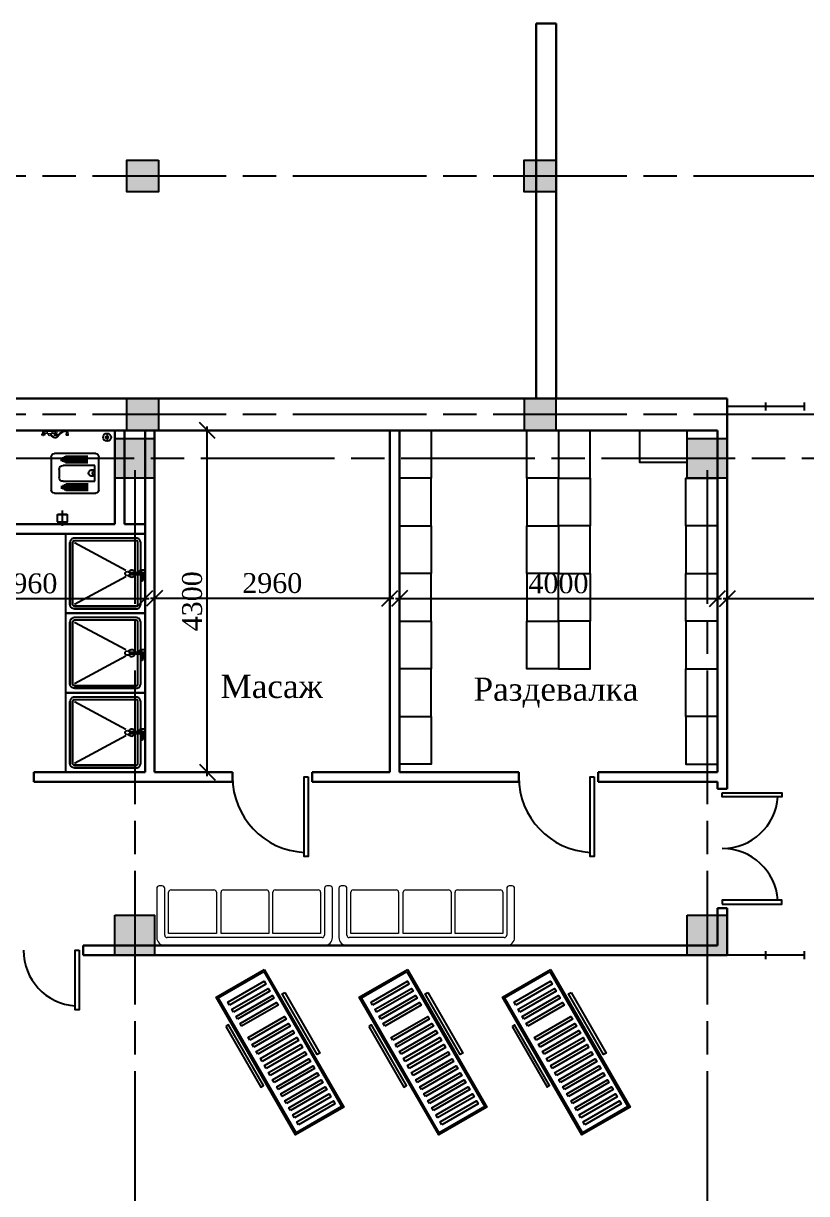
# Model space of a CAD drawing. Header units: inches. Extents: x 2870606 to 3671143, y -733551 to -473558.
# Drawn here: x 3147663 to 3157513, y -618146 to -603425 of the extents above; entities that cross this region are included whole.
import ezdxf

# ---------------------------------------------------------------- set-up
doc = ezdxf.new("R2010")
doc.units = ezdxf.units.IN
doc.header["$MEASUREMENT"] = 0
doc.linetypes.add('ACAD_ISO08W100', pattern=[36, 24, -3, 6, -3])
doc.layers.add('_0', color=7, linetype='Continuous', lineweight=25)
doc.layers.add('ШРИФТ', color=7, linetype='Continuous')
doc.styles.add('GENERATED_STYLE_1', font='times.ttf')
doc.styles.add('J~stule', font='dutch.ttf')
doc.dimstyles.new('J~style', dxfattribs={"dimscale": 100, "dimtxt": 2.5, "dimasz": 2, "dimexe": 0.55, "dimexo": 0.725, "dimtad": 1, "dimdec": 0, "dimdsep": 46, "dimtxsty": 'J~stule', "dimblk": 'OBLIQUE', "dimcen": 2, "dimdle": 0.5, "dimadec": 0, "dimazin": 0, "dimtfac": 1, "dimtdec": 0, "dimtmove": 0, "dimatfit": 3, "dimfxl": 1, "dimarcsym": 0})

# ---------------------------------------------------------------- blocks, each defined once
blk = doc.blocks.new('dgsfxg')
at = {"color": 27, "linetype": 'ByBlock', "lineweight": 5}
for p, q in [((465, 2210), (-155, 2210)), ((-255, 2110), (-255, 100)), ((-155, 1765), (-155, 2080)), ((-125, 2110), (465, 2110)), ((495, 2140), (495, 2180)), ((-105, 1460), (-105, 2060)), ((-105, 2060), (415, 2060)), ((-105, 1460), (-105, 2060)), ((-105, 2060), (415, 2060)), ((445, 2030), (445, 1490)), ((445, 2030), (445, 1490)), ((-155, 455), (-155, 1765)), ((415, 1460), (-105, 1460)), ((415, 1460), (-105, 1460)), ((-105, 800), (-105, 1400)), ((-105, 1400), (415, 1400)), ((445, 1370), (445, 830)), ((415, 800), (-105, 800)), ((-105, 150), (-105, 750)), ((-105, 750), (415, 750)), ((445, 720), (445, 180)), ((-155, 130), (-155, 455)), ((415, 150), (-105, 150)), ((-155, 0), (465, 0)), ((465, 100), (-125, 100)), ((495, 30), (495, 70))]:
    blk.add_line(p, q, dxfattribs=at)
for centre, radius, start, end in [((-155, 2110), 100, 90, 180), ((465, 2180), 30, 0, 90), ((-125, 2080), 30, 90, 180), ((465, 2140), 30, 270, 0), ((415, 2030), 30, 0, 90), ((415, 2030), 30, 0, 90), ((415, 1490), 30, 270, 0), ((415, 1490), 30, 270, 0), ((415, 1370), 30, 0, 90), ((415, 830), 30, 270, 0), ((415, 720), 30, 0, 90), ((415, 180), 30, 270, 0), ((-155, 100), 100, 180, 270), ((-125, 130), 30, 180, 270), ((465, 70), 30, 0, 90), ((465, 30), 30, 270, 0)]:
    blk.add_arc(centre, radius, start, end, dxfattribs=at)
blk = doc.blocks.new('_Oblique')
at = {"color": 0, "linetype": 'ByBlock', "lineweight": -2}
blk.add_line((-0.5, -0.5), (0.5, 0.5), dxfattribs=at)
blk = doc.blocks.new('*D198')
at = {"color": 0, "lineweight": -2, "transparency": 16777216}
for p, q in [((3156513, -610342), (3156513, -610719)), ((3159963, -610342), (3159963, -610719)), ((3160013, -610664), (3156463, -610664))]:
    blk.add_line(p, q, dxfattribs=at)
at = {"layer": 'Defpoints', "color": 0, "lineweight": 35, "transparency": 16777216}
for p in [(3156513, -610270, -24), (3159963, -610270), (3156513, -610664)]:
    blk.add_point(p, dxfattribs=at)
at = {"color": 0, "lineweight": -2, "transparency": 16777216, "xscale": 200, "yscale": 200, "zscale": 200, "rotation": 180}
blk.add_blockref('_Oblique', (3156513, -610664), dxfattribs=at)
at = {"color": 0, "lineweight": -2, "transparency": 16777216, "xscale": 200, "yscale": 200, "zscale": 200}
blk.add_blockref('_Oblique', (3159963, -610664), dxfattribs=at)
at = {"color": 0, "transparency": 16777216, "insert": (3158238, -610472), "char_height": 250, "attachment_point": 5, "style": 'J~stule'}
blk.add_mtext('3450', dxfattribs=at)
blk = doc.blocks.new('*D214')
at = {"color": 0, "lineweight": -2, "transparency": 16777216}
for p, q in [((3149635, -608545), (3150031, -608545)), ((3149976, -612895), (3149976, -608495)), ((3149635, -612845), (3150031, -612845))]:
    blk.add_line(p, q, dxfattribs=at)
at = {"layer": 'Defpoints', "color": 0, "lineweight": 35, "transparency": 16777216}
for p in [(3149562, -608545), (3149976, -608545), (3149562, -612845, -13)]:
    blk.add_point(p, dxfattribs=at)
at = {"color": 0, "lineweight": -2, "transparency": 16777216, "xscale": 200, "yscale": 200, "zscale": 200}
for p, rotation in [((3149976, -608545), 90), ((3149976, -612845), 270)]:
    blk.add_blockref('_Oblique', p, dxfattribs=dict(at, rotation=rotation))
at = {"color": 0, "transparency": 16777216, "insert": (3149786, -610695), "char_height": 250, "attachment_point": 5, "rotation": 90, "style": 'J~stule'}
blk.add_mtext('4300', dxfattribs=at)
blk = doc.blocks.new('hdyer')
for p, q in [((-112316, -307130), (-112316, -308130)), ((-112559, -307591), (-113205, -307244)), ((-112566, -307637), (-112565, -307620)), ((-112559, -307651), (-112566, -307637)), ((-112565, -307620), (-112553, -307607)), ((-112544, -307659), (-112559, -307651)), ((-112553, -307607), (-112536, -307604)), ((-112528, -307656), (-112544, -307659)), ((-112536, -307604), (-112522, -307609)), ((-112516, -307646), (-112528, -307656)), ((-112522, -307609), (-112516, -307618)), ((-112516, -307618), (-112396, -307618)), ((-112388, -307646), (-112516, -307646)), ((-112388, -307618), (-112396, -307618)), ((-112388, -307646), (-112388, -307618)), ((-112388, -307623), (-112388, -307623)), ((-112386, -307623), (-112388, -307623)), ((-112386, -307640), (-112388, -307640)), ((-112366, -307593), (-112386, -307593)), ((-112386, -307593), (-112386, -307613)), ((-112386, -307613), (-112386, -307643)), ((-112386, -307643), (-112366, -307643)), ((-112360, -307720), (-112373, -307643)), ((-112316, -307588), (-112366, -307588)), ((-112366, -307588), (-112366, -307618)), ((-112366, -307618), (-112316, -307618)), ((-112366, -307643), (-112366, -307618)), ((-112355, -307623), (-112366, -307623)), ((-112358, -307640), (-112366, -307640)), ((-112350, -307649), (-112360, -307719)), ((-112359, -307621), (-112358, -307618)), ((-112358, -307623), (-112359, -307621)), ((-112358, -307618), (-112358, -307618)), ((-112354, -307641), (-112358, -307640)), ((-112353, -307668), (-112356, -307640)), ((-112355, -307623), (-112341, -307623)), ((-112351, -307645), (-112354, -307641)), ((-112350, -307649), (-112351, -307645)), ((-112341, -307623), (-112337, -307624)), ((-112336, -307654), (-112341, -307687)), ((-112337, -307624), (-112334, -307628)), ((-112334, -307640), (-112336, -307654)), ((-112334, -307628), (-112333, -307632)), ((-112333, -307632), (-112334, -307640)), ((-112559, -307671), (-113205, -308018)), ((-112358, -307723), (-112360, -307720)), ((-112360, -307720), (-112360, -307720)), ((-112356, -307725), (-112358, -307723)), ((-112353, -307726), (-112356, -307725)), ((-112350, -307725), (-112353, -307726)), ((-112347, -307723), (-112350, -307725)), ((-112346, -307719), (-112347, -307723)), ((-112341, -307687), (-112346, -307719)), ((-113316, -308130), (-112316, -308130))]:
    blk.add_line(p, q)
blk.add_lwpolyline([(-112316, -307130), (-113316, -307130), (-113316, -308130)])
for points in [[(-112427, -307185), (-113205, -307185, 0.414214), (-113260, -307241), (-113260, -308018, 0.141372)], [(-112427, -307218), (-113205, -307218, 0.414214), (-113227, -307241), (-113227, -308018, 0.139565)], [(-112371, -307593), (-112371, -307241, 0.414214), (-112427, -307185)], [(-112405, -307618), (-112405, -307241, 0.414214), (-112427, -307218)], [(-112427, -308074), (-113205, -308074, -0.414214), (-113260, -308018), (-113260, -307241, -0.141372)], [(-112427, -308041), (-113205, -308041, -0.414214), (-113227, -308018), (-113227, -307241, -0.139565)], [(-113205, -308041), (-112427, -308041, 0.414214), (-112405, -308018), (-112405, -307646)], [(-113205, -308074), (-112427, -308074, 0.414214), (-112371, -308018), (-112371, -307651)]]:
    blk.add_lwpolyline(points, format="xyb")
for start, end in [(208.2139, 340.5433), (18.2826, 150.032)]:
    blk.add_arc((-112484, -307631), 43.3, start, end)
blk = doc.blocks.new('*D216')
at = {"color": 0, "lineweight": -2, "transparency": 16777216}
for p, q in [((3146233, -610707), (3146233, -610606)), ((3149193, -610707), (3149193, -610606)), ((3146183, -610661), (3149243, -610661))]:
    blk.add_line(p, q, dxfattribs=at)
at = {"layer": 'Defpoints', "color": 0, "lineweight": 35, "transparency": 16777216}
for p in [(3149193, -610661), (3146233, -610779, -13), (3149193, -610779, -24)]:
    blk.add_point(p, dxfattribs=at)
at = {"color": 0, "lineweight": -2, "transparency": 16777216, "xscale": 200, "yscale": 200, "zscale": 200, "rotation": 180}
blk.add_blockref('_Oblique', (3146233, -610661), dxfattribs=at)
at = {"color": 0, "lineweight": -2, "transparency": 16777216, "xscale": 200, "yscale": 200, "zscale": 200}
blk.add_blockref('_Oblique', (3149193, -610661), dxfattribs=at)
at = {"color": 0, "transparency": 16777216, "insert": (3147713, -610471), "char_height": 250, "attachment_point": 5, "style": 'J~stule'}
blk.add_mtext('2960', dxfattribs=at)
blk = doc.blocks.new('hdyhd')
for p, q in [((732010, 105038), (732010, 105558)), ((732050, 105598), (732470, 105598)), ((732160, 105548), (732360, 105548)), ((732160, 105148), (732160, 105548)), ((732360, 105548), (732360, 105148)), ((732510, 105558), (732510, 105038)), ((732135, 105449), (732035, 105449)), ((732135, 105429), (732035, 105429)), ((732135, 105409), (732035, 105409)), ((732385, 105449), (732485, 105449)), ((732385, 105429), (732485, 105429)), ((732385, 105409), (732485, 105409)), ((732135, 105389), (732035, 105389)), ((732135, 105369), (732035, 105369)), ((732135, 105349), (732035, 105349)), ((732135, 105329), (732035, 105329)), ((732135, 105309), (732035, 105309)), ((732135, 105289), (732035, 105289)), ((732135, 105269), (732035, 105269)), ((732385, 105389), (732485, 105389)), ((732385, 105369), (732485, 105369)), ((732385, 105349), (732485, 105349)), ((732385, 105329), (732485, 105329)), ((732385, 105309), (732485, 105309)), ((732385, 105289), (732485, 105289)), ((732385, 105269), (732485, 105269)), ((732135, 105249), (732035, 105249)), ((732135, 105229), (732035, 105229)), ((732135, 105209), (732035, 105209)), ((732135, 105189), (732035, 105189)), ((732125, 105169), (732045, 105169)), ((732115, 105149), (732055, 105149)), ((732105, 105129), (732065, 105129)), ((732385, 105249), (732485, 105249)), ((732385, 105229), (732485, 105229)), ((732385, 105209), (732485, 105209)), ((732385, 105189), (732485, 105189)), ((732395, 105169), (732475, 105169)), ((732405, 105149), (732465, 105149)), ((732415, 105129), (732455, 105129)), ((732470, 104998), (732050, 104998)), ((732310, 105098), (732210, 105098))]:
    blk.add_line(p, q)
for centre, radius, start, end in [((732050, 105558), 40, 90, 180), ((732264, 105575), 56.7, 208.0725, 331.9275), ((732470, 105558), 40, 0, 90), ((732264, 105508), 40, 147.9101, 32.09), ((732210, 105148), 50, 180, 270), ((732310, 105148), 50, 270, 0), ((732050, 105038), 40, 180, 270), ((732470, 105038), 40, 270, 360)]:
    blk.add_arc(centre, radius, start, end)
blk = doc.blocks.new('*D217')
at = {"color": 0, "lineweight": -2, "transparency": 16777216}
for p, q in [((3149263, -610657), (3152323, -610657)), ((3149313, -610657), (3149313, -610712)), ((3152273, -610657), (3152273, -610712))]:
    blk.add_line(p, q, dxfattribs=at)
at = {"layer": 'Defpoints', "color": 0, "lineweight": 35, "transparency": 16777216}
for p in [(3149313, -610585, -16), (3152273, -610585, -18), (3152273, -610657)]:
    blk.add_point(p, dxfattribs=at)
at = {"color": 0, "lineweight": -2, "transparency": 16777216, "xscale": 200, "yscale": 200, "zscale": 200, "rotation": 180}
blk.add_blockref('_Oblique', (3149313, -610657), dxfattribs=at)
at = {"color": 0, "lineweight": -2, "transparency": 16777216, "xscale": 200, "yscale": 200, "zscale": 200}
blk.add_blockref('_Oblique', (3152273, -610657), dxfattribs=at)
at = {"color": 0, "transparency": 16777216, "insert": (3150793, -610467), "char_height": 250, "attachment_point": 5, "style": 'J~stule'}
blk.add_mtext('2960', dxfattribs=at)
blk = doc.blocks.new('*D218')
at = {"color": 0, "lineweight": -2, "transparency": 16777216}
for p, q in [((3152393, -610266), (3152393, -610715)), ((3156393, -610266), (3156393, -610715)), ((3152343, -610660), (3156443, -610660))]:
    blk.add_line(p, q, dxfattribs=at)
at = {"layer": 'Defpoints', "color": 0, "lineweight": 35, "transparency": 16777216}
for p in [(3152393, -610194, -16), (3156393, -610194, -16), (3156393, -610660)]:
    blk.add_point(p, dxfattribs=at)
at = {"color": 0, "lineweight": -2, "transparency": 16777216, "xscale": 200, "yscale": 200, "zscale": 200, "rotation": 180}
blk.add_blockref('_Oblique', (3152393, -610660), dxfattribs=at)
at = {"color": 0, "lineweight": -2, "transparency": 16777216, "xscale": 200, "yscale": 200, "zscale": 200}
blk.add_blockref('_Oblique', (3156393, -610660), dxfattribs=at)
at = {"color": 0, "transparency": 16777216, "insert": (3154393, -610470), "char_height": 250, "attachment_point": 5, "style": 'J~stule'}
blk.add_mtext('4000', dxfattribs=at)
blk = doc.blocks.new('hrthrth')
at = {"ltscale": 130}
for p, q in [((-596, 17293), (-596, 15293)), ((104, 17293), (-596, 17293)), ((104, 15293), (104, 17293)), ((183, 16913), (183, 16032)), ((-596, 15293), (104, 15293))]:
    blk.add_line(p, q, dxfattribs=at)
for points in [[(-596, 17293), (-596, 15293), (104, 15293), (104, 17293)], [(-576, 17273), (-576, 15313), (84, 15313), (84, 17273)], [(8, 17123), (8, 17163), (-520, 17163), (-520, 17123)], [(8, 17021), (8, 17061), (-520, 17061), (-520, 17021)], [(8, 16919), (8, 16959), (-520, 16959), (-520, 16919)], [(-674, 16913), (-674, 16032), (-636, 16032), (-636, 16913)], [(8, 16817), (8, 16857), (-520, 16857), (-520, 16817)], [(183, 16913), (183, 16032), (145, 16032), (145, 16913)], [(8, 16612), (8, 16652), (-520, 16652), (-520, 16612)], [(8, 16510), (8, 16550), (-520, 16550), (-520, 16510)], [(8, 16408), (8, 16448), (-520, 16448), (-520, 16408)], [(8, 16305), (8, 16345), (-520, 16345), (-520, 16305)], [(8, 16203), (8, 16243), (-520, 16243), (-520, 16203)], [(8, 16101), (8, 16141), (-520, 16141), (-520, 16101)], [(8, 15999), (8, 16039), (-520, 16039), (-520, 15999)], [(8, 15896), (8, 15936), (-520, 15936), (-520, 15896)], [(8, 15794), (8, 15834), (-520, 15834), (-520, 15794)], [(8, 15692), (8, 15732), (-520, 15732), (-520, 15692)], [(8, 15590), (8, 15630), (-520, 15630), (-520, 15590)], [(8, 15487), (8, 15527), (-520, 15527), (-520, 15487)], [(8, 15385), (8, 15425), (-520, 15425), (-520, 15385)]]:
    blk.add_lwpolyline(points, close=True, dxfattribs=at)

msp = doc.modelspace()

# ---------------------------------------------------------------- hatches: boundary and pattern name
h = msp.add_hatch(color=256)
h.dxf.hatch_style = 1
h.paths.add_polyline_path([(3148963.36, -605545.19), (3148963.36, -605145.19), (3149363.36, -605145.19), (3149363.36, -605545.19)])
h = msp.add_hatch(color=256)
h.dxf.hatch_style = 1
h.paths.add_polyline_path([(3153963.36, -605545.19), (3153963.36, -605145.19), (3154363.36, -605145.19), (3154363.36, -605545.19)])
h = msp.add_hatch(color=256)
h.dxf.hatch_style = 1
h.paths.add_polyline_path([(3148963.36, -608545.19), (3148963.36, -608145.19), (3149363.36, -608145.19), (3149363.36, -608545.19)])
h = msp.add_hatch(color=256)
h.dxf.hatch_style = 1
h.paths.add_polyline_path([(3154363.36, -608545.19), (3154363.36, -608145.19), (3153963.36, -608145.19), (3153963.36, -608545.19)])
h = msp.add_hatch(color=256)
h.dxf.hatch_style = 1
h.paths.add_polyline_path([(3148813.37, -609145.19), (3148813.37, -608645.19), (3149313.37, -608645.19), (3149313.37, -609145.19)])
h = msp.add_hatch(color=256)
h.dxf.hatch_style = 1
h.paths.add_polyline_path([(3156013.37, -609145.19), (3156013.37, -608645.19), (3156513.37, -608645.19), (3156513.37, -609145.19)])
h = msp.add_hatch(color=256)
h.dxf.hatch_style = 1
h.paths.add_polyline_path([(3148813.37, -615145.19), (3148813.37, -614645.19), (3149313.37, -614645.19), (3149313.37, -615145.19)])
h = msp.add_hatch(color=256)
h.dxf.hatch_style = 1
h.paths.add_polyline_path([(3156013.37, -615145.19), (3156013.37, -614645.19), (3156513.37, -614645.19), (3156513.37, -615145.19)])

# ---------------------------------------------------------------- linework, layer by layer
at = {"lineweight": 30}
for p, q in [((3154113.36, -608145.19), (3154113.36, -603425.19)), ((3154363.36, -603425.19), (3154113.36, -603425.19)), ((3154363.36, -608145.19), (3154363.36, -603425.19)), ((3156513.37, -609145.19, -13.31), (3156513.37, -608145.19, -13.31)), ((3156393.37, -608545.19), (3138413.36, -608545.19)), ((3148813.37, -609725.19, -13.31), (3148813.37, -608545.19, -13.31)), ((3148933.37, -609725.19, -13.31), (3148933.37, -608545.19, -13.31)), ((3149193.37, -612845.19, -24.22), (3149193.37, -608545.19, -11.54)), ((3149313.37, -612845.19, -24.22), (3149313.37, -608545.19, -11.54)), ((3152273.37, -612845.19, -25.99), (3152273.37, -608545.19, -13.31)), ((3152393.37, -612845.19, -25.99), (3152393.37, -608545.19, -13.31)), ((3156393.37, -612845.19, -25.99), (3156393.37, -608545.19, -13.31)), ((3156513.37, -613055.15, -26.61), (3156513.37, -609145.19, -13.31)), ((3148813.37, -609725.19), (3147153.37, -609725.19)), ((3149193.37, -609725.19), (3148933.37, -609725.19)), ((3149193.37, -609845.19), (3147153.37, -609845.19)), ((3147793.37, -612845.19, -13.31), (3149193.37, -612845.19, -13.31)), ((3147793.37, -612965.19, -13.31), (3147793.37, -612845.19, -13.31)), ((3147793.37, -612965.19, -13.31), (3150293.37, -612965.19, -13.31)), ((3149313.37, -612845.19, -13.31), (3150293.37, -612845.19, -13.31)), ((3150293.37, -612845.19, -13.31), (3150293.37, -612965.19, -13.31)), ((3151293.37, -612845.19, -13.31), (3151293.37, -612965.19, -13.31)), ((3151293.37, -612845.19, -13.31), (3152273.37, -612845.19, -13.31)), ((3151293.37, -612965.19, -13.31), (3153893.37, -612965.19, -13.31)), ((3152393.37, -612845.19, -13.31), (3153893.37, -612845.19, -13.31)), ((3153893.37, -612845.19), (3153893.37, -612965.19)), ((3154893.37, -612845.19), (3154893.37, -612965.19)), ((3154893.37, -612845.19, -13.31), (3156393.37, -612845.19, -13.31)), ((3154893.37, -612965.19, -13.31), (3156393.37, -612965.19, -13.31)), ((3156393.37, -613055.15, -26.61), (3156393.37, -612965.19, -26.35)), ((3156393.37, -613055.15, -13.31), (3156513.37, -613055.15, -13.31)), ((3156393.37, -615025.25, -16.02), (3156393.37, -614555.15, -26.61)), ((3156393.37, -614555.15, -13.31), (3156513.37, -614555.15, -13.31)), ((3156513.37, -615145.19, -13.31), (3156513.37, -614555.15, -26.61)), ((3148413.37, -615145.19), (3148413.37, -615025.19)), ((3148413.37, -615025.19, -13.31), (3156393.37, -615025.25, -16.02)), ((3148413.37, -615145.19, -13.31), (3156513.37, -615145.19, -13.31))]:
    msp.add_line(p, q, dxfattribs=at)
at = {"color": 252, "linetype": 'ACAD_ISO08W100', "ltscale": 70}
for p, q in [((3193052.28, -605345.19), (3127158.59, -605345.19)), ((3193052.28, -608345.19), (3127158.59, -608345.19)), ((3134774.9, -608895.19, -13.31), (3181975.2, -608895.19, -13.31)), ((3149063.37, -609045.19, -13.31), (3149063.37, -645710.97, -13.31)), ((3156263.37, -609045.19, -13.31), (3156263.37, -643907.58, -13.31))]:
    msp.add_line(p, q, dxfattribs=at)
for p, q in [((3157488.36, -608245.19, -9.5), (3156513.37, -608245.19, -13.31)), ((3157000.87, -608295.19, -11.41), (3157000.87, -608195.19, -11.41)), ((3157488.36, -608295.19, -6.65), (3157488.36, -608195.19, -6.65)), ((3157488.36, -615145.19, -9.5), (3156513.37, -615145.19, -13.31)), ((3157000.87, -615195.19, -11.41), (3157000.87, -615095.19, -11.41)), ((3157488.36, -615195.19, -6.65), (3157488.36, -615095.19, -6.65))]:
    msp.add_line(p, q)
at = {"color": 153, "linetype": 'ByBlock', "lineweight": 5}
for p, q in [((3147887.09, -608545.19, -1.21), (3147937.09, -608545.19, -1.21)), ((3147887.09, -608545.19, -1.21), (3147937.09, -608545.19, -1.21)), ((3147887.09, -608545.19, -1.21), (3147887.09, -608550.19, -1.21)), ((3147887.09, -608545.19, -1.21), (3147937.09, -608545.19, -1.21)), ((3147887.09, -608545.19, -1.21), (3147937.09, -608545.19, -1.21)), ((3147887.09, -608545.19, -1.21), (3147937.09, -608545.19, -1.21)), ((3147887.09, -608545.19, -1.21), (3147937.09, -608545.19, -1.21)), ((3147887.09, -608545.19, -1.21), (3147937.09, -608545.19, -1.21)), ((3147887.09, -608545.19, -1.21), (3147937.09, -608545.19, -1.21)), ((3147937.09, -608550.19, -1.21), (3147887.09, -608550.19, -1.21)), ((3147902.09, -608550.19, -1.21), (3147902.09, -608580.19, -1.21)), ((3147922.09, -608550.19, -1.21), (3147922.09, -608580.19, -1.21)), ((3147937.09, -608545.19, -1.21), (3147937.09, -608550.19, -1.21)), ((3148047.09, -608545.19, -1.21), (3148097.09, -608545.19, -1.21)), ((3148047.09, -608545.19, -1.21), (3148097.09, -608545.19, -1.21)), ((3148047.09, -608545.19, -1.21), (3148047.09, -608550.19, -1.21)), ((3148047.09, -608545.19, -1.21), (3148097.09, -608545.19, -1.21)), ((3148047.09, -608545.19, -1.21), (3148097.09, -608545.19, -1.21)), ((3148047.09, -608545.19, -1.21), (3148097.09, -608545.19, -1.21)), ((3148047.09, -608545.19, -1.21), (3148097.09, -608545.19, -1.21)), ((3148047.09, -608545.19, -1.21), (3148097.09, -608545.19, -1.21)), ((3148047.09, -608545.19, -1.21), (3148097.09, -608545.19, -1.21)), ((3148047.09, -608550.19, -1.21), (3148097.09, -608550.19, -1.21)), ((3148062.09, -608550.19, -1.21), (3148062.09, -608580.19, -1.21)), ((3148082.09, -608550.19, -1.21), (3148082.09, -608580.19, -1.21)), ((3148097.09, -608545.19, -1.21), (3148097.09, -608550.19, -1.21)), ((3148157.95, -608566.72, -1.21), (3148166.87, -608551.28, -1.21)), ((3148165.08, -608551.99, -1.21), (3148176.63, -608558.66, -1.21)), ((3148167.92, -608550.88, -1.21), (3148179.88, -608557.78, -1.21)), ((3148170.88, -608549.84, -1.21), (3148183.38, -608557.06, -1.21)), ((3148172.9, -608559.88, -1.21), (3148180.1, -608547.42, -1.21)), ((3148173.98, -608548.88, -1.21), (3148187.31, -608556.57, -1.21)), ((3148177.26, -608548.02, -1.21), (3148192.05, -608556.56, -1.21)), ((3148180.77, -608547.3, -1.21), (3148214.98, -608567.05, -1.21)), ((3148184.59, -608546.76, -1.21), (3148219.74, -608567.05, -1.21)), ((3148185.73, -608556.72, -1.21), (3148191.61, -608546.53, -1.21)), ((3148188.89, -608546.49, -1.21), (3148219.97, -608564.44, -1.21)), ((3148194.04, -608546.71, -1.21), (3148216.51, -608559.69, -1.21)), ((3148196.42, -608557.25, -1.21), (3148201.55, -608548.37, -1.21)), ((3148201.86, -608548.48, -1.21), (3148210.95, -608553.72, -1.21)), ((3147890.09, -608590.38, -1.21), (3147890.09, -608604.38, -1.21)), ((3147934.09, -608590.38, -1.21), (3147890.09, -608590.38, -1.21)), ((3147934.09, -608604.38, -1.21), (3147890.09, -608604.38, -1.21)), ((3147922.09, -608580.19, -1.21), (3147902.09, -608580.19, -1.21)), ((3147909.09, -608580.19, -1.21), (3147909.09, -608590.38, -1.21)), ((3147909.09, -608604.38, -1.21), (3147909.09, -608607.34, -1.21)), ((3147909.09, -608607.34, -1.21), (3147915.09, -608607.34, -1.21)), ((3147915.09, -608580.19, -1.21), (3147915.09, -608590.38, -1.21)), ((3147915.09, -608604.38, -1.21), (3147915.09, -608607.34, -1.21)), ((3147922.09, -608559.18, -1.21), (3147962.09, -608559.18, -1.21)), ((3147922.09, -608579.4, -1.21), (3147962.09, -608579.4, -1.21)), ((3147934.09, -608590.38, -1.21), (3147934.09, -608604.38, -1.21)), ((3147962.09, -608556.18, -1.21), (3147962.09, -608582.4, -1.21)), ((3147962.09, -608556.18, -1.21), (3148022.09, -608556.18, -1.21)), ((3147962.09, -608582.4, -1.21), (3148022.09, -608582.4, -1.21)), ((3147985.09, -608582.4, -1.21), (3147985.09, -608587.48, -1.21)), ((3147999.09, -608582.4, -1.21), (3147999.09, -608587.48, -1.21)), ((3148003.46, -608605.72, -1.21), (3148008.59, -608596.84, -1.21)), ((3148003.71, -608604.55, -1.21), (3148065.23, -608640.07, -1.21)), ((3148004.33, -608593.91, -1.21), (3148007.1, -608595.51, -1.21)), ((3148004.61, -608602.33, -1.21), (3148069.07, -608639.54, -1.21)), ((3148005.1, -608597.1, -1.21), (3148016.09, -608603.45, -1.21)), ((3148005.11, -608599.86, -1.21), (3148026.82, -608612.39, -1.21)), ((3148007.94, -608609.75, -1.21), (3148060.57, -608640.13, -1.21)), ((3148010.71, -608612.2, -1.21), (3148015.87, -608603.26, -1.21)), ((3148017.41, -608617.96, -1.21), (3148053.97, -608639.07, -1.21)), ((3148018.07, -608618.51, -1.21), (3148023.26, -608609.52, -1.21)), ((3148022.09, -608556.18, -1.21), (3148022.09, -608582.4, -1.21)), ((3148022.09, -608559.18, -1.21), (3148062.09, -608559.18, -1.21)), ((3148022.09, -608579.4, -1.21), (3148062.09, -608579.4, -1.21)), ((3148025.63, -608624.47, -1.21), (3148030.82, -608615.48, -1.21)), ((3148033.49, -608629.9, -1.21), (3148038.64, -608620.98, -1.21)), ((3148041.8, -608634.56, -1.21), (3148046.9, -608625.73, -1.21)), ((3148050.09, -608590.38, -1.21), (3148050.09, -608604.38, -1.21)), ((3148050.09, -608590.38, -1.21), (3148094.09, -608590.38, -1.21)), ((3148050.09, -608604.38, -1.21), (3148094.09, -608604.38, -1.21)), ((3148050.72, -608638.16, -1.21), (3148055.88, -608629.23, -1.21)), ((3148056.05, -608629.27, -1.21), (3148072.41, -608638.72, -1.21)), ((3148060.58, -608640.13, -1.21), (3148066.3, -608630.23, -1.21)), ((3148062.09, -608580.19, -1.21), (3148082.09, -608580.19, -1.21)), ((3148062.64, -608630.33, -1.21), (3148075.43, -608637.71, -1.21)), ((3148067.06, -608630.13, -1.21), (3148078.2, -608636.56, -1.21)), ((3148069.09, -608580.19, -1.21), (3148069.09, -608590.38, -1.21)), ((3148069.09, -608604.38, -1.21), (3148069.09, -608607.34, -1.21)), ((3148075.09, -608607.34, -1.21), (3148069.09, -608607.34, -1.21)), ((3148070.53, -608629.38, -1.21), (3148080.78, -608635.3, -1.21)), ((3148072.39, -608638.73, -1.21), (3148080.83, -608624.1, -1.21)), ((3148073.47, -608628.33, -1.21), (3148083.2, -608633.95, -1.21)), ((3148075.09, -608580.19, -1.21), (3148075.09, -608590.38, -1.21)), ((3148075.09, -608604.38, -1.21), (3148075.09, -608607.34, -1.21)), ((3148076.08, -608627.09, -1.21), (3148085.5, -608632.53, -1.21)), ((3148078.45, -608625.71, -1.21), (3148087.68, -608631.04, -1.21)), ((3148080.65, -608624.23, -1.21), (3148089.77, -608629.49, -1.21)), ((3148082.72, -608622.68, -1.21), (3148091.78, -608627.9, -1.21)), ((3148084.69, -608621.06, -1.21), (3148093.71, -608626.27, -1.21)), ((3148086.58, -608619.4, -1.21), (3148095.57, -608624.59, -1.21)), ((3148087.93, -608630.86, -1.21), (3148107.77, -608596.5, -1.21)), ((3148088.4, -608617.7, -1.21), (3148097.37, -608622.88, -1.21)), ((3148090.17, -608615.98, -1.21), (3148099.11, -608621.14, -1.21)), ((3148091.89, -608614.22, -1.21), (3148100.8, -608619.37, -1.21)), ((3148093.58, -608612.45, -1.21), (3148102.47, -608617.58, -1.21)), ((3148094.09, -608590.38, -1.21), (3148094.09, -608604.38, -1.21)), ((3148095.24, -608610.66, -1.21), (3148104.12, -608615.78, -1.21)), ((3148096.88, -608608.85, -1.21), (3148105.75, -608613.97, -1.21)), ((3148098.51, -608607.04, -1.21), (3148107.37, -608612.16, -1.21)), ((3148100.12, -608605.22, -1.21), (3148108.98, -608610.34, -1.21)), ((3148101.72, -608603.4, -1.21), (3148110.58, -608608.51, -1.21)), ((3148103.32, -608601.57, -1.21), (3148112.19, -608606.69, -1.21)), ((3148104.92, -608599.74, -1.21), (3148113.79, -608604.87, -1.21)), ((3148106.52, -608597.92, -1.21), (3148115.4, -608603.05, -1.21)), ((3148108.12, -608596.1, -1.21), (3148117.02, -608601.23, -1.21)), ((3148109.74, -608594.28, -1.21), (3148118.64, -608599.42, -1.21)), ((3148111.36, -608592.47, -1.21), (3148120.28, -608597.62, -1.21)), ((3148113, -608590.66, -1.21), (3148121.93, -608595.82, -1.21)), ((3148114.2, -608604.4, -1.21), (3148133.34, -608571.26, -1.21)), ((3148114.66, -608588.87, -1.21), (3148123.61, -608594.04, -1.21)), ((3148116.33, -608587.09, -1.21), (3148125.3, -608592.26, -1.21)), ((3148118.03, -608585.32, -1.21), (3148127.02, -608590.51, -1.21)), ((3148119.75, -608583.56, -1.21), (3148128.76, -608588.76, -1.21)), ((3148121.5, -608581.82, -1.21), (3148130.54, -608587.04, -1.21)), ((3148123.28, -608580.1, -1.21), (3148132.34, -608585.33, -1.21)), ((3148125.09, -608578.39, -1.21), (3148134.19, -608583.65, -1.21)), ((3148126.93, -608576.71, -1.21), (3148136.08, -608581.99, -1.21)), ((3148128.81, -608575.05, -1.21), (3148138.01, -608580.36, -1.21)), ((3148130.73, -608573.4, -1.21), (3148139.99, -608578.75, -1.21)), ((3148132.69, -608571.78, -1.21), (3148142.02, -608577.17, -1.21)), ((3148134.69, -608570.19, -1.21), (3148144.09, -608575.62, -1.21)), ((3148136.72, -608568.61, -1.21), (3148146.21, -608574.09, -1.21)), ((3148138.8, -608567.06, -1.21), (3148148.38, -608572.59, -1.21)), ((3148140.03, -608578.71, -1.21), (3148151.61, -608558.67, -1.21)), ((3148140.92, -608565.54, -1.21), (3148150.6, -608571.13, -1.21)), ((3148143.08, -608564.03, -1.21), (3148152.88, -608569.69, -1.21)), ((3148145.29, -608562.56, -1.21), (3148155.21, -608568.29, -1.21)), ((3148147.55, -608561.11, -1.21), (3148157.6, -608566.92, -1.21)), ((3148149.86, -608559.7, -1.21), (3148160.06, -608565.59, -1.21)), ((3148152.22, -608558.32, -1.21), (3148162.58, -608564.3, -1.21)), ((3148154.65, -608556.97, -1.21), (3148165.19, -608563.05, -1.21)), ((3148157.14, -608555.66, -1.21), (3148167.88, -608561.85, -1.21)), ((3148159.7, -608554.39, -1.21), (3148170.67, -608560.71, -1.21)), ((3148162.35, -608553.16, -1.21), (3148173.58, -608559.64, -1.21)), ((3148199.88, -608607.05, -1.21), (3148200.9, -608587.05, -1.21)), ((3148199.88, -608607.05, -1.21), (3148231.75, -608607.05, -1.21)), ((3148200.9, -608587.05, -1.21), (3148230.74, -608587.05, -1.21)), ((3148204.73, -608561.9, -1.21), (3148209.93, -608552.9, -1.21)), ((3148204.9, -608587.05, -1.21), (3148205.91, -608567.05, -1.21)), ((3148205.91, -608567.05, -1.21), (3148225.72, -608567.05, -1.21)), ((3148208.74, -608566.2, -1.21), (3148210.22, -608567.05, -1.21)), ((3148212.76, -608567.05, -1.21), (3148216.8, -608560.05, -1.21)), ((3148226.73, -608587.05, -1.21), (3148225.72, -608567.05, -1.21)), ((3148231.75, -608607.05, -1.21), (3148230.74, -608587.05, -1.21))]:
    msp.add_line(p, q, dxfattribs=at)
for points in [[(3149363.36, -605145.19), (3149363.36, -605545.19), (3148963.36, -605545.19), (3148963.36, -605145.19)], [(3154363.36, -605145.19), (3154363.36, -605545.19), (3153963.36, -605545.19), (3153963.36, -605145.19)], [(3149363.36, -608145.19), (3149363.36, -608545.19), (3148963.36, -608545.19), (3148963.36, -608145.19)], [(3153963.36, -608145.19), (3153963.36, -608545.19), (3154363.36, -608545.19), (3154363.36, -608145.19)], [(3152393.37, -609145.19), (3152393.37, -608545.19), (3152793.37, -608545.19), (3152793.37, -609145.19)], [(3154393.37, -608545.19), (3154393.37, -609145.19), (3153993.37, -609145.19), (3153993.37, -608545.19)], [(3154393.37, -608545.19), (3154393.37, -609145.19), (3154793.37, -609145.19), (3154793.37, -608545.19)], [(3156013.37, -608545.19), (3155413.37, -608545.19), (3155413.37, -608945.19), (3156013.37, -608945.19)], [(3152393.37, -609145.19), (3152393.37, -609745.19), (3152793.37, -609745.19), (3152793.37, -609145.19)], [(3154393.37, -609745.19), (3154393.37, -609145.19), (3153993.37, -609145.19), (3153993.37, -609745.19)], [(3154393.37, -609745.19), (3154393.37, -609145.19), (3154793.37, -609145.19), (3154793.37, -609745.19)], [(3152393.37, -610345.19), (3152393.37, -609745.19), (3152793.37, -609745.19), (3152793.37, -610345.19)], [(3154393.37, -609745.19), (3154393.37, -610345.19), (3153993.37, -610345.19), (3153993.37, -609745.19)], [(3154393.37, -609745.19), (3154393.37, -610345.19), (3154793.37, -610345.19), (3154793.37, -609745.19)], [(3152393.37, -610345.19), (3152393.37, -610945.19), (3152793.37, -610945.19), (3152793.37, -610345.19)], [(3154393.37, -610945.19), (3154393.37, -610345.19), (3153993.37, -610345.19), (3153993.37, -610945.19)], [(3154393.37, -610945.19), (3154393.37, -610345.19), (3154793.37, -610345.19), (3154793.37, -610945.19)], [(3152393.37, -611545.19), (3152393.37, -610945.19), (3152793.37, -610945.19), (3152793.37, -611545.19)], [(3152393.37, -611545.19), (3152393.37, -610945.19), (3152793.37, -610945.19), (3152793.37, -611545.19)], [(3154393.37, -610945.19), (3154393.37, -611545.19), (3153993.37, -611545.19), (3153993.37, -610945.19)], [(3154393.37, -610945.19), (3154393.37, -611545.19), (3154793.37, -611545.19), (3154793.37, -610945.19)], [(3152393.37, -611545.19), (3152393.37, -612145.19), (3152793.37, -612145.19), (3152793.37, -611545.19)], [(3152393.37, -612745.19), (3152393.37, -612145.19), (3152793.37, -612145.19), (3152793.37, -612745.19)], [(3154843.37, -612905.19), (3154843.37, -613905.19), (3154793.37, -613905.19), (3154793.37, -612905.19)], [(3156453.37, -613105.15), (3157203.37, -613105.15), (3157203.37, -613155.15), (3156453.37, -613155.15)], [(3156453.37, -614505.15), (3157203.37, -614505.15), (3157203.37, -614455.15), (3156453.37, -614455.15)]]:
    msp.add_lwpolyline(points, close=True)
at = {"lineweight": 30}
msp.add_lwpolyline([(3156513.37, -608145.19), (3138413.36, -608145.19)], dxfattribs=at)
for points, elevation in [([(3148813.37, -608645.19), (3149313.37, -608645.19), (3149313.37, -609145.19), (3148813.37, -609145.19)], -13.31), ([(3156013.37, -608645.19), (3156513.37, -608645.19), (3156513.37, -609145.19), (3156013.37, -609145.19)], -13.31), ([(3155993.37, -609745.19), (3155993.37, -609145.19), (3156393.37, -609145.19), (3156393.37, -609745.19)], -15.08), ([(3155993.37, -609745.19), (3155993.37, -610345.19), (3156393.37, -610345.19), (3156393.37, -609745.19)], -15.08), ([(3155993.37, -610945.19), (3155993.37, -610345.19), (3156393.37, -610345.19), (3156393.37, -610945.19)], -15.08), ([(3155993.37, -610945.19), (3155993.37, -611545.19), (3156393.37, -611545.19), (3156393.37, -610945.19)], -15.08), ([(3155993.37, -612145.19), (3155993.37, -611545.19), (3156393.37, -611545.19), (3156393.37, -612145.19)], -15.08), ([(3155993.37, -612145.19), (3155993.37, -612745.19), (3156393.37, -612745.19), (3156393.37, -612145.19)], -15.08), ([(3151243.37, -612905.19), (3151243.37, -613905.19), (3151193.37, -613905.19), (3151193.37, -612905.19)], -13.31), ([(3148813.37, -614645.19), (3149313.37, -614645.19), (3149313.37, -615145.19), (3148813.37, -615145.19)], -13.31), ([(3156013.37, -614645.19), (3156513.37, -614645.19), (3156513.37, -615145.19), (3156013.37, -615145.19)], -13.31), ([(3148363.37, -615085.19), (3148363.37, -615835.19), (3148313.37, -615835.19), (3148313.37, -615085.19)], -2.85)]:
    msp.add_lwpolyline(points, close=True, dxfattribs=dict(elevation=elevation))
at = {"color": 153, "linetype": 'ByBlock', "lineweight": 5}
msp.add_circle((3147992.09, -608598.54, -1.21), 13.09, dxfattribs=at)
for centre, radius, start, end in [((3151243.37, -612905.19, -13.31), 950, 179.999964, 266.983039), ((3154843.37, -612905.19), 950, 179.999964, 266.983039), ((3156453.37, -613105.15, -13.31), 700, 270, 355.903956), ((3156453.37, -614505.15, -13.31), 700, 4.096044, 90), ((3148363.37, -615085.19, -2.85), 700, 180, 265.903956)]:
    msp.add_arc(centre, radius, start, end)
msp.add_spline([(3148003.67, -608592.44, -1.21), (3148066.58, -608630.19, -1.21), (3148125.87, -608577.67, -1.21), (3148211.87, -608554.54, -1.21), (3148221.77, -608567.05, -1.21)], degree=3, dxfattribs=at)
msp.add_open_spline([(3148003.19, -608605.47, -1.21), (3148019.97, -608620.63, -1.21), (3148036.79, -608635.52, -1.21), (3148072.46, -608642.98, -1.21), (3148088.1, -608632.72, -1.21), (3148111.96, -608607.65, -1.21), (3148123.45, -608592.45, -1.21), (3148155.06, -608566.19, -1.21), (3148176.1, -608556.29, -1.21), (3148198.54, -608556.6, -1.21), (3148203.43, -608559.43, -1.21), (3148209.42, -608567.05, -1.21)], degree=3, knots=[0.006811147, 0.006811147, 0.006811147, 0.006811147, 0.062182309, 0.062182309, 0.110382836, 0.110382836, 0.158583364, 0.158583364, 0.21586869, 0.21586869, 0.250180419, 0.250180419, 0.250180419, 0.250180419], dxfattribs=at)
at = {"layer": '_0'}
for p, q in [((3148716.33, -608582.1, -1.21), (3148716.44, -608682.1, -1.21)), ((3148154.66, -609745.22, -1.21), (3148154.45, -609551.45, -1.21)), ((3148209.5, -609601.39, -1.21), (3148099.5, -609601.51, -1.21)), ((3148099.51, -609606.51, -1.21), (3148099.5, -609601.51, -1.21)), ((3148209.51, -609606.39, -1.21), (3148209.5, -609601.39, -1.21))]:
    msp.add_line(p, q, dxfattribs=at)
at = {"layer": '_0', "elevation": -1.21}
msp.add_lwpolyline([(3148089.61, -609695.29), (3148219.61, -609695.15), (3148219.51, -609606.38), (3148089.51, -609606.52)], close=True, dxfattribs=at)
at = {"layer": '_0'}
for radius in [50, 15, 10]:
    msp.add_circle((3148716.38, -608632.1, -1.21), radius, dxfattribs=at)

# ---------------------------------------------------------------- block references
for p in [(3261509.17, -302715.58, -24.22), (3261509.17, -303715.58, -24.22), (3261509.17, -304715.58, -24.22)]:
    msp.add_blockref('hdyer', p)
at = {"rotation": 90.00000000000001}
for p in [(3151550.12, -614769.87, -13.31), (3153841.47, -614769.87, -13.31)]:
    msp.add_blockref('dgsfxg', p, dxfattribs=at)
at = {"xscale": -1, "rotation": 29.9999999999999}
for p in [(3158823.69, -630599.04), (3160623.64, -630599.04), (3162423.6, -630599.04)]:
    msp.add_blockref('hrthrth', p, dxfattribs=at)
at = {"layer": '_0', "xscale": -1, "rotation": 270.0008044948986}
msp.add_blockref('hdyhd', (3043025.18, -1341347.11), dxfattribs=at)

# ---------------------------------------------------------------- texts
at = {"layer": 'ШРИФТ', "style": 'GENERATED_STYLE_1'}
for s, p in [('Масаж', (3150142.57, -611911.29)), ('Раздевалка', (3153324.64, -611946.81))]:
    msp.add_text(s, height=292.5, dxfattribs=at).set_placement(p)

# ---------------------------------------------------------------- dimensions: what is measured, and where the dimension line sits
dim = msp.add_linear_dim(base=(3149975.76, -608545.19), p1=(3149562.31, -612845.19, -13.31), p2=(3149562.31, -608545.19), angle=90, dimstyle='J~style', override={"dimdec": 1, "dimtdec": 1})
dim.commit()
dim.dimension.update_dxf_attribs({"geometry": '*D214', "text_midpoint": (3149785.74, -610695.19)})
for base, p1, p2, picture, middle in [((3149193.37, -610661.5), (3146233.37, -610779.05, -13.31), (3149193.37, -610779.05, -24.22), '*D216', (3147713.37, -610471.48)), ((3152273.37, -610656.64), (3149313.37, -610584.54, -15.81), (3152273.37, -610584.54, -17.58), '*D217', (3150793.37, -610466.62)), ((3156393.37, -610659.74), (3152393.37, -610193.96, -16.43), (3156393.37, -610193.96, -16.43), '*D218', (3154393.37, -610469.73)), ((3156513.37, -610664.24), (3159963.36, -610269.85), (3156513.37, -610269.85, -24.14), '*D198', (3158238.36, -610471.53))]:
    dim = msp.add_linear_dim(base=base, p1=p1, p2=p2, dimstyle='J~style', override={"dimdec": 1, "dimtdec": 1})
    dim.commit()
    dim.dimension.update_dxf_attribs({"geometry": picture, "text_midpoint": middle})

doc.saveas('drawing.dxf')
